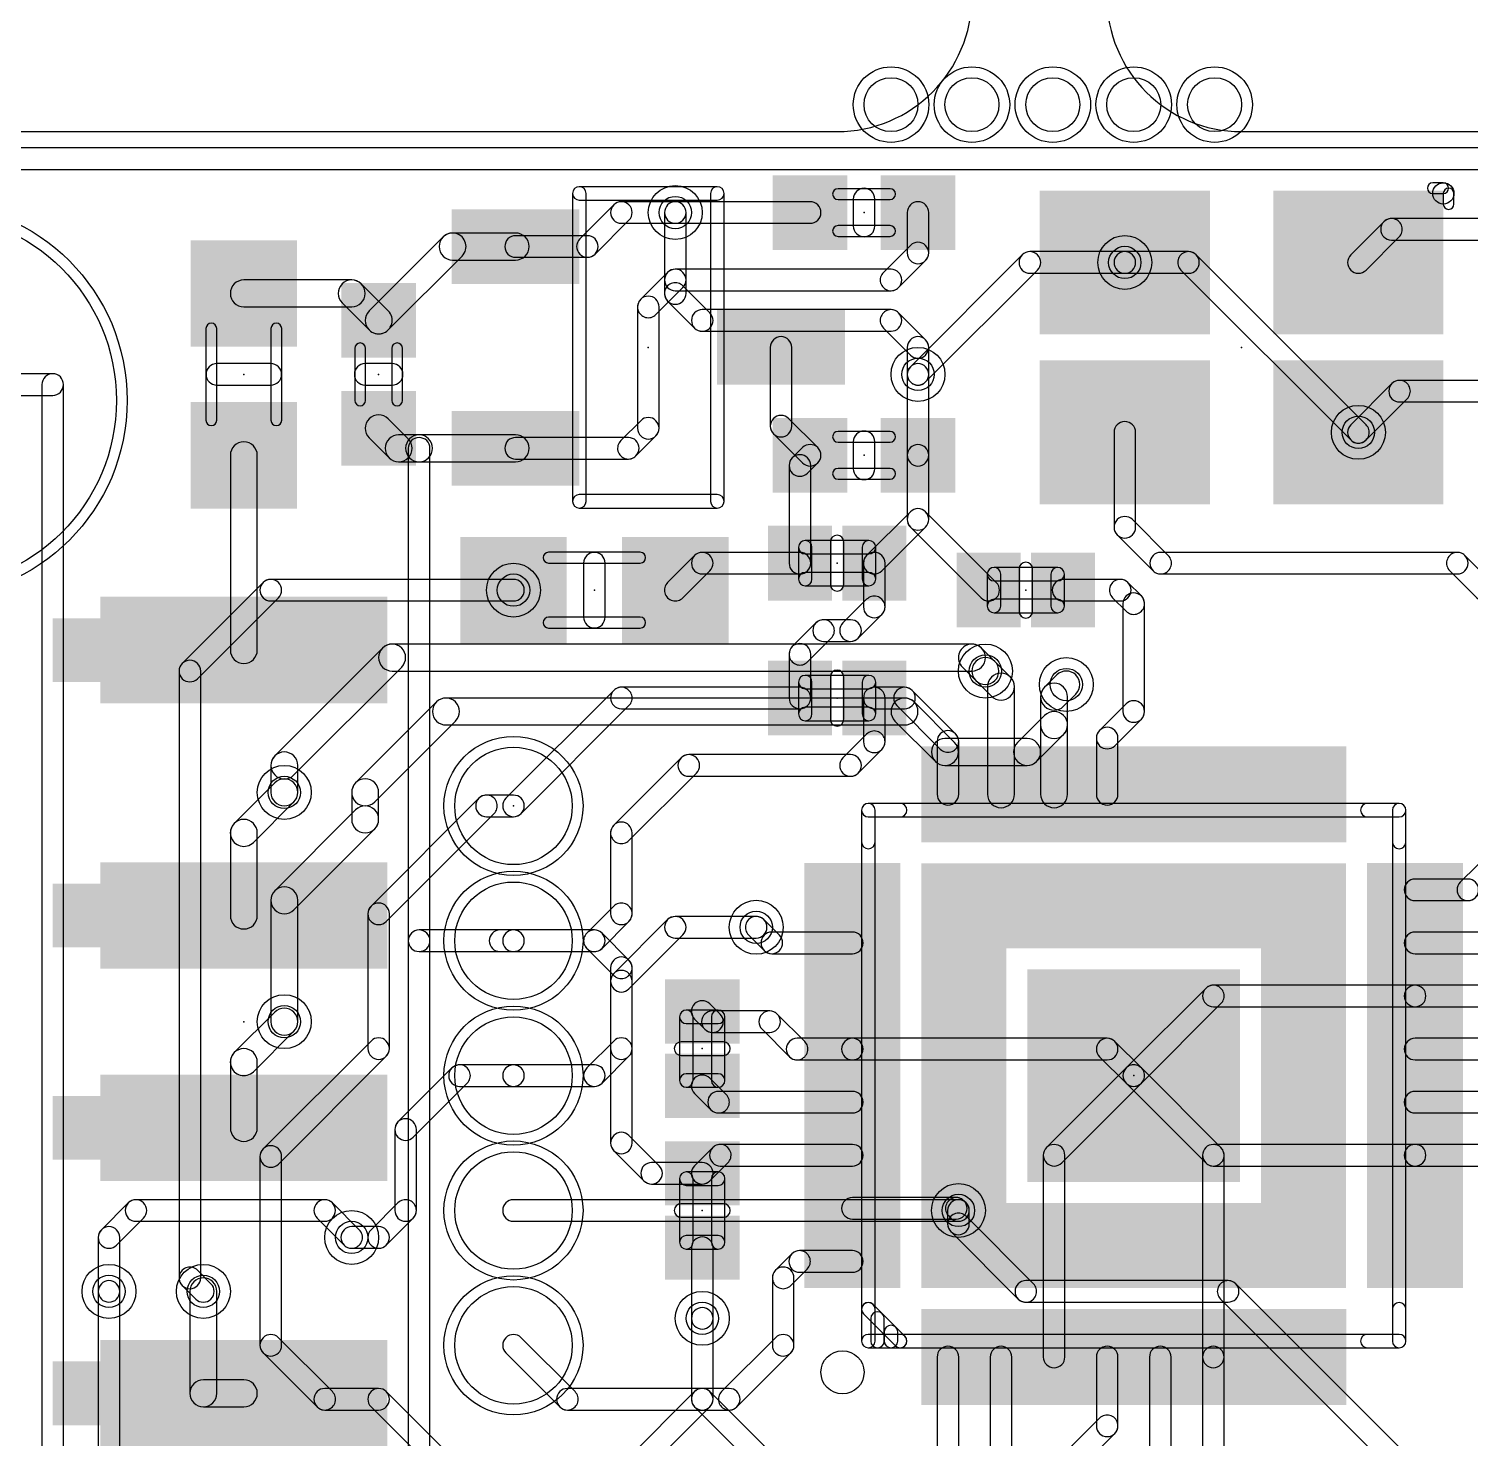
# Model space of a CAD drawing. Extents: x -0.33 to 1.78, y -0.01 to 4.1.
# Drawn here: x 0.4 to 0.935, y 3.076 to 3.598 of the extents above; entities that cross this region are included whole.
import ezdxf

# ---------------------------------------------------------------- set-up
doc = ezdxf.new("R2010")
doc.units = 0
for name, color, linetype in [('1', 22, 'CONTINUOUS'), ('16', 175, 'CONTINUOUS'), ('17', 82, 'CONTINUOUS'), ('18', 82, 'CONTINUOUS'), ('20', 7, 'CONTINUOUS'), ('21', 253, 'CONTINUOUS'), ('23', 7, 'CONTINUOUS'), ('25', 253, 'CONTINUOUS'), ('29', 253, 'CONTINUOUS'), ('30', 253, 'CONTINUOUS'), ('46', 140, 'CONTINUOUS'), ('51', 253, 'CONTINUOUS')]:
    doc.layers.add(name, color=color, linetype=linetype)

# ---------------------------------------------------------------- blocks, each defined once
blk = doc.blocks.new('RECT')
blk.add_solid([(-0.5, -0.5), (0.5, -0.5), (-0.5, 0.5), (0.5, 0.5)])
blk = doc.blocks.new('ROUNDP')
blk.add_circle((0, 0), 0.5)
blk = doc.blocks.new('ROUNDV')
blk.add_circle((0, 0), 0.5)

msp = doc.modelspace()

# ---------------------------------------------------------------- linework, layer by layer
at = {"layer": '1'}
for points in [[(0.26, 3.546), (0.96, 3.546, 1), (0.96, 3.554), (0.26, 3.554, 1)], [(0.61023, 3.514573), (0.622828, 3.527172, 1), (0.617172, 3.532828), (0.604573, 3.52023, 1)], [(0.62, 3.526), (0.64, 3.526, 1), (0.64, 3.534), (0.62, 3.534, 1)], [(0.64, 3.526), (0.69, 3.526, 1), (0.69, 3.534), (0.64, 3.534, 1)], [(0.734, 3.515), (0.734, 3.53, 1), (0.726, 3.53), (0.726, 3.515, 1)], [(0.896136, 3.508668), (0.908419, 3.520951, 1), (0.902762, 3.526608), (0.890479, 3.514324, 1)], [(0.905591, 3.51978), (0.96, 3.51978, 1), (0.96, 3.52778), (0.905591, 3.52778, 1)], [(0.553866, 3.520937), (0.526464, 3.493536, 1), (0.533536, 3.486464), (0.560937, 3.513866, 1)], [(0.580787, 3.522402), (0.557402, 3.522402, 1), (0.557402, 3.512402), (0.580787, 3.512402, 1)], [(0.580787, 3.513402), (0.607402, 3.513402, 1), (0.607402, 3.521402), (0.580787, 3.521402, 1)], [(0.722828, 3.502172), (0.732828, 3.512172, 1), (0.727172, 3.517828), (0.717172, 3.507828, 1)], [(0.768668, 3.514324), (0.727172, 3.472828, 1), (0.732828, 3.467172), (0.774324, 3.508668, 1)], [(0.806693, 3.515496), (0.771496, 3.515496, 1), (0.771496, 3.507496), (0.806693, 3.507496, 1)], [(0.632828, 3.492172), (0.642828, 3.502172, 1), (0.637172, 3.507828), (0.627172, 3.497828, 1)], [(0.64, 3.501), (0.72, 3.501, 1), (0.72, 3.509), (0.64, 3.509, 1)], [(0.48, 3.495), (0.52, 3.495, 1), (0.52, 3.505), (0.48, 3.505, 1)], [(0.516464, 3.496464), (0.526464, 3.486464, 1), (0.533536, 3.493536), (0.523536, 3.503536, 1)], [(0.634, 3.45), (0.634, 3.495, 1), (0.626, 3.495), (0.626, 3.45, 1)], [(0.683213, 3.450787), (0.683213, 3.48, 1), (0.675213, 3.48), (0.675213, 3.450787, 1)], [(0.734, 3.44), (0.734, 3.47, 1), (0.726, 3.47), (0.726, 3.44, 1)], [(0.905754, 3.466608), (0.890479, 3.451332, 1), (0.896136, 3.445676), (0.911411, 3.460951, 1)], [(0.96, 3.46778), (0.908583, 3.46778, 1), (0.908583, 3.45978), (0.96, 3.45978, 1)], [(0.540937, 3.446134), (0.533536, 3.453536, 1), (0.526464, 3.446464), (0.533866, 3.439063, 1)], [(0.625427, 3.43977), (0.632828, 3.447172, 1), (0.627172, 3.452828), (0.61977, 3.445427, 1)], [(0.692828, 3.442828), (0.682041, 3.453616, 1), (0.676384, 3.447959), (0.687172, 3.437172, 1)], [(0.545, 3.447598), (0.537402, 3.447598, 1), (0.537402, 3.437598), (0.545, 3.437598, 1)], [(0.580787, 3.447598), (0.545, 3.447598, 1), (0.545, 3.437598), (0.580787, 3.437598, 1)], [(0.802693, 3.448504), (0.802693, 3.413307, 1), (0.810693, 3.413307), (0.810693, 3.448504, 1)], [(0.485, 3.367795), (0.485, 3.44, 1), (0.475, 3.44), (0.475, 3.367795, 1)], [(0.549, 3.26), (0.549, 3.442598, 1), (0.541, 3.442598), (0.541, 3.26, 1)], [(0.580787, 3.438598), (0.622598, 3.438598, 1), (0.622598, 3.446598), (0.580787, 3.446598, 1)], [(0.687172, 3.442828), (0.683392, 3.439049, 1), (0.689049, 3.433392), (0.692828, 3.437172, 1)], [(0.726, 3.44), (0.726, 3.41622, 1), (0.734, 3.41622), (0.734, 3.44, 1)], [(0.68222, 3.43622), (0.68222, 3.4, 1), (0.69022, 3.4), (0.69022, 3.43622, 1)], [(0.727172, 3.419049), (0.710951, 3.402828, 1), (0.716608, 3.397172), (0.732828, 3.413392, 1)], [(0.759049, 3.392828), (0.732828, 3.419049, 1), (0.727172, 3.413392), (0.753392, 3.387172, 1)], [(0.803864, 3.410479), (0.817172, 3.397172, 1), (0.822828, 3.402828), (0.809521, 3.416136, 1)], [(0.642828, 3.387172), (0.652828, 3.397172, 1), (0.647172, 3.402828), (0.637172, 3.392828, 1)], [(0.65, 3.396), (0.68622, 3.396, 1), (0.68622, 3.404), (0.65, 3.404, 1)], [(0.71778, 3.38378), (0.71778, 3.4, 1), (0.70978, 3.4), (0.70978, 3.38378, 1)], [(0.82, 3.396), (0.93, 3.396, 1), (0.93, 3.404), (0.82, 3.404, 1)], [(0.927172, 3.397172), (0.937172, 3.387172, 1), (0.942828, 3.392828), (0.932828, 3.402828, 1)], [(0.805, 3.394), (0.78378, 3.394, 1), (0.78378, 3.386), (0.805, 3.386, 1)], [(0.812828, 3.387828), (0.807828, 3.392828, 1), (0.802172, 3.387172), (0.807172, 3.382172, 1)], [(0.814, 3.345), (0.814, 3.385, 1), (0.806, 3.385), (0.806, 3.345, 1)], [(0.707828, 3.372172), (0.716608, 3.380951, 1), (0.710951, 3.386608), (0.702172, 3.377828, 1)], [(0.689049, 3.363392), (0.697828, 3.372172, 1), (0.692172, 3.377828), (0.683392, 3.369049, 1)], [(0.695, 3.371), (0.705, 3.371, 1), (0.705, 3.379), (0.695, 3.379, 1)], [(0.69022, 3.35), (0.69022, 3.36622, 1), (0.68222, 3.36622), (0.68222, 3.35, 1)], [(0.764323, 3.357748), (0.758536, 3.363536, 1), (0.751464, 3.356464), (0.757252, 3.350677, 1)], [(0.765787, 3.314331), (0.765787, 3.354213, 1), (0.755787, 3.354213), (0.755787, 3.314331, 1)], [(0.784008, 3.346937), (0.788536, 3.351464, 1), (0.781464, 3.358536), (0.776937, 3.354008, 1)], [(0.617172, 3.352828), (0.577172, 3.312828, 1), (0.582828, 3.307172), (0.622828, 3.347172, 1)], [(0.68622, 3.354), (0.62, 3.354, 1), (0.62, 3.346), (0.68622, 3.346, 1)], [(0.725, 3.354), (0.71378, 3.354, 1), (0.71378, 3.346), (0.725, 3.346, 1)], [(0.70978, 3.35), (0.70978, 3.33378, 1), (0.71778, 3.33378), (0.71778, 3.35, 1)], [(0.743931, 3.336726), (0.727828, 3.352828, 1), (0.722172, 3.347172), (0.738274, 3.331069, 1)], [(0.785472, 3.314331), (0.785472, 3.350472, 1), (0.775472, 3.350472), (0.775472, 3.314331, 1)], [(0.802986, 3.332329), (0.812828, 3.342172, 1), (0.807172, 3.347828), (0.797329, 3.337986, 1)], [(0.710951, 3.336608), (0.702172, 3.327828, 1), (0.707828, 3.322172), (0.716608, 3.330951, 1)], [(0.745102, 3.314331), (0.745102, 3.333898, 1), (0.737102, 3.333898), (0.737102, 3.314331, 1)], [(0.804157, 3.314331), (0.804157, 3.335157, 1), (0.796157, 3.335157), (0.796157, 3.314331, 1)], [(0.642172, 3.327828), (0.617172, 3.302828, 1), (0.622828, 3.297172), (0.647828, 3.322172, 1)], [(0.705, 3.329), (0.645, 3.329, 1), (0.645, 3.321), (0.705, 3.321, 1)], [(0.483536, 3.296464), (0.498536, 3.311464, 1), (0.491464, 3.318536), (0.476464, 3.303536, 1)], [(0.485, 3.26937), (0.485, 3.3, 1), (0.475, 3.3), (0.475, 3.26937, 1)], [(0.616, 3.3), (0.616, 3.27, 1), (0.624, 3.27), (0.624, 3.3, 1)], [(0.936726, 3.276069), (0.942828, 3.282172, 1), (0.937172, 3.287828), (0.931069, 3.281726, 1)], [(0.914331, 3.274898), (0.933898, 3.274898, 1), (0.933898, 3.282898), (0.914331, 3.282898, 1)], [(0.617172, 3.272828), (0.607172, 3.262828, 1), (0.612828, 3.257172), (0.622828, 3.267172, 1)], [(0.678616, 3.262041), (0.672828, 3.267828, 1), (0.667172, 3.262172), (0.672959, 3.256384, 1)], [(0.549, 3.065), (0.549, 3.26, 1), (0.541, 3.26), (0.541, 3.065, 1)], [(0.58, 3.264), (0.545, 3.264, 1), (0.545, 3.256), (0.58, 3.256, 1)], [(0.575, 3.256), (0.58, 3.256, 1), (0.58, 3.264), (0.575, 3.264, 1)], [(0.61, 3.264), (0.58, 3.264, 1), (0.58, 3.256), (0.61, 3.256, 1)], [(0.622828, 3.252828), (0.612828, 3.262828, 1), (0.607172, 3.257172), (0.617172, 3.247172, 1)], [(0.705669, 3.263213), (0.675787, 3.263213, 1), (0.675787, 3.255213), (0.705669, 3.255213, 1)], [(0.914331, 3.255213), (0.944213, 3.255213, 1), (0.944213, 3.263213), (0.914331, 3.263213, 1)], [(0.624, 3.185), (0.624, 3.25, 1), (0.616, 3.25), (0.616, 3.185, 1)], [(0.836699, 3.242356), (0.807172, 3.212828, 1), (0.812828, 3.207172), (0.842356, 3.236699, 1)], [(0.914331, 3.243528), (0.839528, 3.243528, 1), (0.839528, 3.235528), (0.914331, 3.235528, 1)], [(0.914331, 3.235528), (0.959528, 3.235528, 1), (0.959528, 3.243528), (0.914331, 3.243528, 1)], [(0.483536, 3.211464), (0.498536, 3.226464, 1), (0.491464, 3.233536), (0.476464, 3.218536, 1)], [(0.656608, 3.232828), (0.652828, 3.236608, 1), (0.647172, 3.230951), (0.650951, 3.227172, 1)], [(0.675, 3.234), (0.65378, 3.234, 1), (0.65378, 3.226), (0.675, 3.226, 1)], [(0.687986, 3.222671), (0.677828, 3.232828, 1), (0.672172, 3.227172), (0.682329, 3.217014, 1)], [(0.705669, 3.223843), (0.685157, 3.223843, 1), (0.685157, 3.215843), (0.705669, 3.215843, 1)], [(0.705669, 3.215843), (0.800157, 3.215843, 1), (0.800157, 3.223843), (0.705669, 3.223843, 1)], [(0.797329, 3.217014), (0.807172, 3.207172, 1), (0.812828, 3.212828), (0.802986, 3.222671, 1)], [(0.914331, 3.215843), (0.976063, 3.215843, 1), (0.976063, 3.223843), (0.914331, 3.223843, 1)], [(0.485, 3.19063), (0.485, 3.215, 1), (0.475, 3.215), (0.475, 3.19063, 1)], [(0.783301, 3.177644), (0.812828, 3.207172, 1), (0.807172, 3.212828), (0.777644, 3.183301, 1)], [(0.842356, 3.183301), (0.812828, 3.212828, 1), (0.807172, 3.207172), (0.836699, 3.177644, 1)], [(0.658891, 3.202986), (0.652828, 3.209049, 1), (0.647172, 3.203392), (0.653235, 3.197329, 1)], [(0.705669, 3.204157), (0.656063, 3.204157, 1), (0.656063, 3.196157), (0.705669, 3.196157, 1)], [(0.914331, 3.196157), (0.956063, 3.196157, 1), (0.956063, 3.204157), (0.914331, 3.204157, 1)], [(0.634049, 3.176608), (0.622828, 3.187828, 1), (0.617172, 3.182172), (0.628392, 3.170951, 1)], [(0.653864, 3.183301), (0.647172, 3.176608, 1), (0.652828, 3.170951), (0.659521, 3.177644, 1)], [(0.705669, 3.184472), (0.656693, 3.184472, 1), (0.656693, 3.176472), (0.705669, 3.176472, 1)], [(0.784472, 3.105669), (0.784472, 3.180472, 1), (0.776472, 3.180472), (0.776472, 3.105669, 1)], [(0.843528, 3.105669), (0.843528, 3.180472, 1), (0.835528, 3.180472), (0.835528, 3.105669, 1)], [(0.914331, 3.184472), (0.839528, 3.184472, 1), (0.839528, 3.176472), (0.914331, 3.176472, 1)], [(0.939528, 3.184472), (0.914331, 3.184472, 1), (0.914331, 3.176472), (0.939528, 3.176472, 1)], [(0.65, 3.17778), (0.63122, 3.17778, 1), (0.63122, 3.16978), (0.65, 3.16978, 1)], [(0.705669, 3.156787), (0.744213, 3.156787, 1), (0.744213, 3.164787), (0.705669, 3.164787, 1)], [(0.741384, 3.157959), (0.742172, 3.157172, 1), (0.747828, 3.162828), (0.747041, 3.163616, 1)], [(0.432828, 3.147172), (0.442828, 3.157172, 1), (0.437172, 3.162828), (0.427172, 3.152828, 1)], [(0.44, 3.156), (0.51, 3.156, 1), (0.51, 3.164), (0.44, 3.164, 1)], [(0.507172, 3.157172), (0.517172, 3.147172, 1), (0.522828, 3.152828), (0.512828, 3.162828, 1)], [(0.434, 3.13), (0.434, 3.15, 1), (0.426, 3.15), (0.426, 3.13, 1)], [(0.646, 3.14622), (0.646, 3.12, 1), (0.654, 3.12), (0.654, 3.14622, 1)], [(0.683274, 3.143931), (0.677172, 3.137828, 1), (0.682828, 3.132172), (0.688931, 3.138274, 1)], [(0.705669, 3.145102), (0.686102, 3.145102, 1), (0.686102, 3.137102), (0.705669, 3.137102, 1)], [(0.676, 3.135), (0.676, 3.11, 1), (0.684, 3.11), (0.684, 3.135, 1)], [(0.47, 3.092205), (0.47, 3.13, 1), (0.46, 3.13), (0.46, 3.092205, 1)], [(0.602828, 3.092828), (0.582828, 3.112828, 1), (0.577172, 3.107172), (0.597172, 3.087172, 1)], [(0.677172, 3.112828), (0.657172, 3.092828, 1), (0.662828, 3.087172), (0.682828, 3.107172, 1)], [(0.737102, 3.105669), (0.737102, 3.044882, 1), (0.745102, 3.044882), (0.745102, 3.105669, 1)], [(0.756787, 3.105669), (0.756787, 2.945787, 1), (0.764787, 2.945787), (0.764787, 3.105669, 1)], [(0.796157, 3.105669), (0.796157, 3.080157, 1), (0.804157, 3.080157), (0.804157, 3.105669, 1)], [(0.815843, 3.105669), (0.815843, 3.053622, 1), (0.823843, 3.053622), (0.823843, 3.105669, 1)], [(0.835528, 3.105669), (0.835528, 3.054252, 1), (0.843528, 3.054252), (0.843528, 3.105669, 1)], [(0.48, 3.097205), (0.465, 3.097205, 1), (0.465, 3.087205), (0.48, 3.087205, 1)], [(0.66, 3.094), (0.6, 3.094, 1), (0.6, 3.086), (0.66, 3.086, 1)], [(0.797329, 3.082986), (0.787172, 3.072828, 1), (0.792828, 3.067172), (0.802986, 3.077329, 1)]]:
    msp.add_lwpolyline(points, format="xyb", close=True, dxfattribs=at)
at = {"layer": '16'}
for points in [[(0.26, 3.546), (0.96, 3.546, 1), (0.96, 3.554), (0.26, 3.554, 1)], [(0.644, 3.5), (0.644, 3.53, 1), (0.636, 3.53), (0.636, 3.5, 1)], [(0.806693, 3.507496), (0.830315, 3.507496, 1), (0.830315, 3.515496), (0.806693, 3.515496, 1)], [(0.827487, 3.508668), (0.890479, 3.445676, 1), (0.896136, 3.451332), (0.833143, 3.514324, 1)], [(0.652828, 3.492828), (0.642828, 3.502828, 1), (0.637172, 3.497172), (0.647172, 3.487172, 1)], [(0.72, 3.494), (0.65, 3.494, 1), (0.65, 3.486), (0.72, 3.486, 1)], [(0.732828, 3.482828), (0.722828, 3.492828, 1), (0.717172, 3.487172), (0.727172, 3.477172, 1)], [(0.734, 3.47), (0.734, 3.48, 1), (0.726, 3.48), (0.726, 3.47, 1)], [(0.487172, 3.392828), (0.457172, 3.362828, 1), (0.462828, 3.357172), (0.492828, 3.387172, 1)], [(0.58, 3.394), (0.49, 3.394, 1), (0.49, 3.386), (0.58, 3.386, 1)], [(0.498536, 3.321464), (0.538536, 3.361464, 1), (0.531464, 3.368536), (0.491464, 3.328536, 1)], [(0.535, 3.36), (0.75, 3.36, 1), (0.75, 3.37), (0.535, 3.37, 1)], [(0.746464, 3.361464), (0.751464, 3.356464, 1), (0.758536, 3.363536), (0.753536, 3.368536, 1)], [(0.456, 3.36), (0.456, 3.135, 1), (0.464, 3.135), (0.464, 3.36, 1)], [(0.784008, 3.346937), (0.788536, 3.351464, 1), (0.781464, 3.358536), (0.776937, 3.354008, 1)], [(0.785472, 3.34), (0.785472, 3.350472, 1), (0.775472, 3.350472), (0.775472, 3.34, 1)], [(0.528536, 3.311464), (0.558536, 3.341464, 1), (0.551464, 3.348536), (0.521464, 3.318536, 1)], [(0.555, 3.34), (0.725, 3.34, 1), (0.725, 3.35), (0.555, 3.35, 1)], [(0.721464, 3.341464), (0.736464, 3.326464, 1), (0.743536, 3.333536), (0.728536, 3.348536, 1)], [(0.774008, 3.326464), (0.784008, 3.336464, 1), (0.776937, 3.343536), (0.766937, 3.333536, 1)], [(0.5, 3.315), (0.5, 3.325, 1), (0.49, 3.325), (0.49, 3.315, 1)], [(0.74, 3.325), (0.770472, 3.325, 1), (0.770472, 3.335), (0.74, 3.335, 1)], [(0.53, 3.305), (0.53, 3.315, 1), (0.52, 3.315), (0.52, 3.305, 1)], [(0.567172, 3.312828), (0.527172, 3.272828, 1), (0.532828, 3.267172), (0.572828, 3.307172, 1)], [(0.58, 3.314), (0.57, 3.314, 1), (0.57, 3.306), (0.58, 3.306, 1)], [(0.498536, 3.271464), (0.528536, 3.301464, 1), (0.521464, 3.308536), (0.491464, 3.278536, 1)], [(0.5, 3.23), (0.5, 3.275, 1), (0.49, 3.275), (0.49, 3.23, 1)], [(0.526, 3.27), (0.526, 3.22, 1), (0.534, 3.22), (0.534, 3.27, 1)], [(0.637172, 3.267828), (0.617172, 3.247828, 1), (0.622828, 3.242172), (0.642828, 3.262172, 1)], [(0.67, 3.269), (0.64, 3.269, 1), (0.64, 3.261), (0.67, 3.261, 1)], [(0.616, 3.245), (0.616, 3.22, 1), (0.624, 3.22), (0.624, 3.245, 1)], [(0.527172, 3.222828), (0.487172, 3.182828, 1), (0.492828, 3.177172), (0.532828, 3.217172, 1)], [(0.617172, 3.222828), (0.607172, 3.212828, 1), (0.612828, 3.207172), (0.622828, 3.217172, 1)], [(0.557172, 3.212828), (0.537172, 3.192828, 1), (0.542828, 3.187172), (0.562828, 3.207172, 1)], [(0.58, 3.214), (0.56, 3.214, 1), (0.56, 3.206), (0.58, 3.206, 1)], [(0.61, 3.214), (0.58, 3.214, 1), (0.58, 3.206), (0.61, 3.206, 1)], [(0.544, 3.16), (0.544, 3.19, 1), (0.536, 3.19), (0.536, 3.16, 1)], [(0.486, 3.18), (0.486, 3.11, 1), (0.494, 3.11), (0.494, 3.18, 1)], [(0.532828, 3.147172), (0.542828, 3.157172, 1), (0.537172, 3.162828), (0.527172, 3.152828, 1)], [(0.745, 3.164), (0.58, 3.164, 1), (0.58, 3.156), (0.745, 3.156, 1)], [(0.749, 3.155), (0.749, 3.16, 1), (0.741, 3.16), (0.741, 3.155, 1)], [(0.772828, 3.132828), (0.747828, 3.157828, 1), (0.742172, 3.152172), (0.767172, 3.127172, 1)], [(0.52, 3.146), (0.53, 3.146, 1), (0.53, 3.154), (0.52, 3.154, 1)], [(0.457172, 3.132172), (0.462172, 3.127172, 1), (0.467828, 3.132828), (0.462828, 3.137828, 1)], [(0.434, 3.065), (0.434, 3.13, 1), (0.426, 3.13), (0.426, 3.065, 1)], [(0.845, 3.134), (0.77, 3.134, 1), (0.77, 3.126), (0.845, 3.126, 1)], [(0.937828, 3.042828), (0.847828, 3.132828, 1), (0.842172, 3.127172), (0.932172, 3.037172, 1)], [(0.654, 3.09), (0.654, 3.12, 1), (0.646, 3.12), (0.646, 3.09, 1)], [(0.487172, 3.107172), (0.507172, 3.087172, 1), (0.512828, 3.092828), (0.492828, 3.112828, 1)], [(0.51, 3.086), (0.53, 3.086, 1), (0.53, 3.094), (0.51, 3.094, 1)], [(0.527172, 3.087172), (0.552172, 3.062172, 1), (0.557828, 3.067828), (0.532828, 3.092828, 1)], [(0.647172, 3.092828), (0.622172, 3.067828, 1), (0.627828, 3.062172), (0.652828, 3.087172, 1)], [(0.672828, 3.072828), (0.652828, 3.092828, 1), (0.647172, 3.087172), (0.667172, 3.067172, 1)]]:
    msp.add_lwpolyline(points, format="xyb", close=True, dxfattribs=at)
at = {"layer": '20'}
for centre in [(0.72, 3.57), (0.75, 3.57), (0.78, 3.57), (0.81, 3.57), (0.84, 3.57)]:
    msp.add_circle(centre, 0.01, dxfattribs=at)
at = {"layer": '21'}
for points in [[(0.601909, 3.537087), (0.601909, 3.422913, 1), (0.606909, 3.422913), (0.606909, 3.537087, 1)], [(0.604409, 3.534587), (0.655591, 3.534587, 1), (0.655591, 3.539587), (0.604409, 3.539587, 1)], [(0.653091, 3.537087), (0.653091, 3.422913, 1), (0.658091, 3.422913), (0.658091, 3.537087, 1)], [(0.714, 3.525), (0.714, 3.535, 1), (0.706, 3.535), (0.706, 3.525, 1)], [(0.924803, 3.541024), (0.920866, 3.541024, 1), (0.920866, 3.537087), (0.924803, 3.537087, 1)], [(0.924803, 3.537087), (0.924803, 3.53315, 1), (0.92874, 3.53315), (0.92874, 3.537087, 1)], [(0.47, 3.466), (0.49, 3.466, 1), (0.49, 3.474), (0.47, 3.474, 1)], [(0.535, 3.474), (0.525, 3.474, 1), (0.525, 3.466), (0.535, 3.466, 1)], [(0.706, 3.445), (0.706, 3.435, 1), (0.714, 3.435), (0.714, 3.445, 1)], [(0.604409, 3.420413), (0.655591, 3.420413, 1), (0.655591, 3.425413), (0.604409, 3.425413, 1)], [(0.6975, 3.407874), (0.6975, 3.392126, 1), (0.7025, 3.392126), (0.7025, 3.407874, 1)], [(0.606, 3.4), (0.606, 3.38, 1), (0.614, 3.38), (0.614, 3.4, 1)], [(0.7725, 3.382126), (0.7725, 3.397874, 1), (0.7675, 3.397874), (0.7675, 3.382126, 1)], [(0.7025, 3.342126), (0.7025, 3.357874, 1), (0.6975, 3.357874), (0.6975, 3.342126, 1)], [(0.711575, 3.305925), (0.723386, 3.305925, 1), (0.723386, 3.310925), (0.711575, 3.310925, 1)], [(0.709075, 3.308425), (0.709075, 3.296614, 1), (0.714075, 3.296614), (0.714075, 3.308425, 1)], [(0.908425, 3.310925), (0.896614, 3.310925, 1), (0.896614, 3.305925), (0.908425, 3.305925, 1)], [(0.905925, 3.308425), (0.905925, 3.296614, 1), (0.910925, 3.296614), (0.910925, 3.308425, 1)], [(0.642126, 3.2175), (0.657874, 3.2175, 1), (0.657874, 3.2225), (0.642126, 3.2225, 1)], [(0.657874, 3.1625), (0.642126, 3.1625, 1), (0.642126, 3.1575), (0.657874, 3.1575, 1)], [(0.725154, 3.113343), (0.713343, 3.125154, 1), (0.709807, 3.121618), (0.721618, 3.109807, 1)], [(0.709075, 3.123386), (0.709075, 3.111575, 1), (0.714075, 3.111575), (0.714075, 3.123386, 1)], [(0.7175, 3.111575), (0.7175, 3.119961, 1), (0.7125, 3.119961), (0.7125, 3.111575, 1)], [(0.910925, 3.111575), (0.910925, 3.123386, 1), (0.905925, 3.123386), (0.905925, 3.111575, 1)], [(0.7225, 3.111575), (0.7225, 3.114961, 1), (0.7175, 3.114961), (0.7175, 3.111575, 1)], [(0.711575, 3.109075), (0.723386, 3.109075, 1), (0.723386, 3.114075), (0.711575, 3.114075, 1)], [(0.908425, 3.114075), (0.896614, 3.114075, 1), (0.896614, 3.109075), (0.908425, 3.109075, 1)]]:
    msp.add_lwpolyline(points, format="xyb", close=True, dxfattribs=at)
msp.add_circle((0.924803, 3.537087), 0.003937, dxfattribs=at)
at = {"layer": '23'}
for points in [[(0.688189, 3.403406), (0.711811, 3.403406, 1), (0.711811, 3.408406), (0.688189, 3.408406, 1)], [(0.690689, 3.394094), (0.690689, 3.405906, 1), (0.685689, 3.405906), (0.685689, 3.394094, 1)], [(0.709311, 3.405906), (0.709311, 3.394094, 1), (0.714311, 3.394094), (0.714311, 3.405906, 1)], [(0.711811, 3.396594), (0.688189, 3.396594, 1), (0.688189, 3.391594), (0.711811, 3.391594, 1)], [(0.760689, 3.384094), (0.760689, 3.395906, 1), (0.755689, 3.395906), (0.755689, 3.384094, 1)], [(0.758189, 3.393406), (0.781811, 3.393406, 1), (0.781811, 3.398406), (0.758189, 3.398406, 1)], [(0.779311, 3.395906), (0.779311, 3.384094, 1), (0.784311, 3.384094), (0.784311, 3.395906, 1)], [(0.781811, 3.386594), (0.758189, 3.386594, 1), (0.758189, 3.381594), (0.781811, 3.381594, 1)], [(0.690689, 3.344094), (0.690689, 3.355906, 1), (0.685689, 3.355906), (0.685689, 3.344094, 1)], [(0.688189, 3.353406), (0.711811, 3.353406, 1), (0.711811, 3.358406), (0.688189, 3.358406, 1)], [(0.709311, 3.355906), (0.709311, 3.344094, 1), (0.714311, 3.344094), (0.714311, 3.355906, 1)], [(0.711811, 3.346594), (0.688189, 3.346594, 1), (0.688189, 3.341594), (0.711811, 3.341594, 1)], [(0.714075, 3.111575), (0.714075, 3.308425, 1), (0.709075, 3.308425), (0.709075, 3.111575, 1)], [(0.711575, 3.305925), (0.908425, 3.305925, 1), (0.908425, 3.310925), (0.711575, 3.310925, 1)], [(0.905925, 3.308425), (0.905925, 3.111575, 1), (0.910925, 3.111575), (0.910925, 3.308425, 1)], [(0.646594, 3.208189), (0.646594, 3.231811, 1), (0.641594, 3.231811), (0.641594, 3.208189, 1)], [(0.644094, 3.229311), (0.655906, 3.229311, 1), (0.655906, 3.234311), (0.644094, 3.234311, 1)], [(0.653406, 3.231811), (0.653406, 3.208189, 1), (0.658406, 3.208189), (0.658406, 3.231811, 1)], [(0.655906, 3.210689), (0.644094, 3.210689, 1), (0.644094, 3.205689), (0.655906, 3.205689, 1)], [(0.646594, 3.148189), (0.646594, 3.171811, 1), (0.641594, 3.171811), (0.641594, 3.148189, 1)], [(0.644094, 3.169311), (0.655906, 3.169311, 1), (0.655906, 3.174311), (0.644094, 3.174311, 1)], [(0.653406, 3.171811), (0.653406, 3.148189, 1), (0.658406, 3.148189), (0.658406, 3.171811, 1)], [(0.655906, 3.150689), (0.644094, 3.150689, 1), (0.644094, 3.145689), (0.655906, 3.145689, 1)], [(0.908425, 3.114075), (0.711575, 3.114075, 1), (0.711575, 3.109075), (0.908425, 3.109075, 1)]]:
    msp.add_lwpolyline(points, format="xyb", close=True, dxfattribs=at)
for p in [(0.71, 3.53), (0.63, 3.48), (0.85, 3.48), (0.48, 3.47), (0.53, 3.47), (0.71, 3.44), (0.7, 3.4), (0.61, 3.39), (0.77, 3.39), (0.7, 3.35), (0.58, 3.31), (0.48, 3.23), (0.65, 3.22), (0.81, 3.21), (0.65, 3.16)]:
    msp.add_point(p, dxfattribs=at)
at = {"layer": '25'}
msp.add_circle((0.702, 3.1), 0.008, dxfattribs=at)
at = {"layer": '29'}
for centre in [(0.72, 3.57), (0.75, 3.57), (0.78, 3.57), (0.81, 3.57), (0.84, 3.57)]:
    msp.add_circle(centre, 0.014, dxfattribs=at)
at = {"layer": '30'}
for centre in [(0.72, 3.57), (0.75, 3.57), (0.78, 3.57), (0.81, 3.57), (0.84, 3.57)]:
    msp.add_circle(centre, 0.014, dxfattribs=at)
at = {"layer": '46'}
for points in [[(0.2, 3.56), (0.7, 3.56, 1), (0.7, 3.66), (0.2, 3.66, 1)], [(1.28, 3.66), (0.85, 3.66, 1), (0.85, 3.56), (1.28, 3.56, 1)]]:
    msp.add_lwpolyline(points, format="xyb", close=True, dxfattribs=at)
at = {"layer": '51'}
for points in [[(0.700354, 3.53485), (0.719646, 3.53485, 1), (0.719646, 3.53885), (0.700354, 3.53885, 1)], [(0.719646, 3.52515), (0.700354, 3.52515, 1), (0.700354, 3.52115), (0.719646, 3.52115, 1)], [(0.465953, 3.487008), (0.465953, 3.452992, 1), (0.469953, 3.452992), (0.469953, 3.487008, 1)], [(0.494047, 3.452992), (0.494047, 3.487008, 1), (0.490047, 3.487008), (0.490047, 3.452992, 1)], [(0.52515, 3.460354), (0.52515, 3.479646, 1), (0.52115, 3.479646), (0.52115, 3.460354, 1)], [(0.53485, 3.479646), (0.53485, 3.460354, 1), (0.53885, 3.460354), (0.53885, 3.479646, 1)], [(-0.327087, 3.46222), (0.409134, 3.46222, 1), (0.409134, 3.47022), (-0.327087, 3.47022, 1)], [(0.413134, 2.99378), (0.413134, 3.46622, 1), (0.405134, 3.46622), (0.405134, 2.99378, 1)], [(0.700354, 3.44485), (0.719646, 3.44485, 1), (0.719646, 3.44885), (0.700354, 3.44885, 1)], [(0.719646, 3.43515), (0.700354, 3.43515, 1), (0.700354, 3.43115), (0.719646, 3.43115, 1)], [(0.627008, 3.404047), (0.592992, 3.404047, 1), (0.592992, 3.400047), (0.627008, 3.400047, 1)], [(0.592992, 3.375953), (0.627008, 3.375953, 1), (0.627008, 3.379953), (0.592992, 3.379953, 1)]]:
    msp.add_lwpolyline(points, format="xyb", close=True, dxfattribs=at)

# ---------------------------------------------------------------- block references
at = {"layer": '1'}
for p, xscale, yscale, rotation in [((0.69, 3.53), 0.019685, 0.019685, 180), ((0.73, 3.53), 0.019685, 0.019685, 180), ((0.806693, 3.511496), 0.055118, 0.045276, 180), ((0.893307, 3.511496), 0.055118, 0.045276, 180), ((0.48, 3.5), 0.031496, 0.031496, 90), ((0.53, 3.49), 0.019685, 0.019685, 270), ((0.806693, 3.448504), 0.055118, 0.045276, 180), ((0.893307, 3.448504), 0.055118, 0.045276, 180), ((0.53, 3.45), 0.019685, 0.019685, 270), ((0.48, 3.44), 0.031496, 0.031496, 90), ((0.75622, 3.39), 0.015748, 0.019685, 180), ((0.78378, 3.39), 0.015748, 0.019685, 180), ((0.48, 3.367795), 0.031496, 0.098425, 90), ((0.68622, 3.35), 0.015748, 0.019685, 180), ((0.71378, 3.35), 0.015748, 0.019685, 180), ((0.48, 3.26937), 0.031496, 0.098425, 90), ((0.705669, 3.278898), 0.011811, 0.027559, 90), ((0.914331, 3.278898), 0.011811, 0.027559, 270), ((0.705669, 3.259213), 0.011811, 0.027559, 90), ((0.914331, 3.259213), 0.011811, 0.027559, 270), ((0.705669, 3.239528), 0.011811, 0.027559, 90), ((0.81, 3.21), 0.070866, 0.070866, 90), ((0.914331, 3.239528), 0.011811, 0.027559, 270), ((0.65, 3.23378), 0.015748, 0.019685, 90), ((0.705669, 3.219843), 0.011811, 0.027559, 90), ((0.914331, 3.219843), 0.011811, 0.027559, 270), ((0.65, 3.20622), 0.015748, 0.019685, 90), ((0.48, 3.19063), 0.031496, 0.098425, 90), ((0.705669, 3.200157), 0.011811, 0.027559, 90), ((0.914331, 3.200157), 0.011811, 0.027559, 270), ((0.705669, 3.180472), 0.011811, 0.027559, 90), ((0.914331, 3.180472), 0.011811, 0.027559, 270), ((0.65, 3.17378), 0.015748, 0.019685, 270), ((0.705669, 3.160787), 0.011811, 0.027559, 90), ((0.914331, 3.160787), 0.011811, 0.027559, 270), ((0.65, 3.14622), 0.015748, 0.019685, 270), ((0.705669, 3.141102), 0.011811, 0.027559, 90), ((0.914331, 3.141102), 0.011811, 0.027559, 270), ((0.741102, 3.105669), 0.011811, 0.027559, 180), ((0.760787, 3.105669), 0.011811, 0.027559, 180), ((0.780472, 3.105669), 0.011811, 0.027559, 180), ((0.800157, 3.105669), 0.011811, 0.027559, 180), ((0.819843, 3.105669), 0.011811, 0.027559, 180), ((0.839528, 3.105669), 0.011811, 0.027559, 180), ((0.859213, 3.105669), 0.011811, 0.027559, 180), ((0.878898, 3.105669), 0.011811, 0.027559, 180), ((0.48, 3.092205), 0.031496, 0.098425, 90)]:
    msp.add_blockref('RECT', p, dxfattribs=dict(at, xscale=xscale, yscale=yscale, rotation=rotation))
for p, xscale, yscale in [((0.580787, 3.517402), 0.03937, 0.019685), ((0.679213, 3.48), 0.03937, 0.019685), ((0.580787, 3.442598), 0.03937, 0.019685), ((0.69, 3.44), 0.019685, 0.019685), ((0.73, 3.44), 0.019685, 0.019685), ((0.58, 3.39), 0.031496, 0.031496), ((0.64, 3.39), 0.031496, 0.031496), ((0.68622, 3.4), 0.015748, 0.019685), ((0.71378, 3.4), 0.015748, 0.019685), ((0.741102, 3.314331), 0.011811, 0.027559), ((0.760787, 3.314331), 0.011811, 0.027559), ((0.780472, 3.314331), 0.011811, 0.027559), ((0.800157, 3.314331), 0.011811, 0.027559), ((0.819843, 3.314331), 0.011811, 0.027559), ((0.839528, 3.314331), 0.011811, 0.027559), ((0.859213, 3.314331), 0.011811, 0.027559), ((0.878898, 3.314331), 0.011811, 0.027559)]:
    msp.add_blockref('RECT', p, dxfattribs=dict(at, xscale=xscale, yscale=yscale))
at = {"layer": '17', "xscale": 0.138425, "yscale": 0.138425, "rotation": 90}
msp.add_blockref('ROUNDP', (0.363543, 3.460315), dxfattribs=at)
msp.add_blockref('ROUNDP', (0.363543, 3.460315), dxfattribs=at)
msp.add_blockref('ROUNDP', (0.363543, 3.460315), dxfattribs=at)
msp.add_blockref('ROUNDP', (0.363543, 3.460315), dxfattribs=at)
at = {"layer": '17', "xscale": 0.043559, "yscale": 0.043559}
for p in [(0.58, 3.31), (0.58, 3.31), (0.58, 3.31), (0.58, 3.31), (0.58, 3.26), (0.58, 3.26), (0.58, 3.26), (0.58, 3.26), (0.58, 3.21), (0.58, 3.21), (0.58, 3.21), (0.58, 3.21), (0.58, 3.16), (0.58, 3.16), (0.58, 3.16), (0.58, 3.16), (0.58, 3.11), (0.58, 3.11), (0.58, 3.11), (0.58, 3.11)]:
    msp.add_blockref('ROUNDP', p, dxfattribs=at)
at = {"layer": '18'}
for p, xscale, yscale in [((0.64, 3.53), 0.02, 0.02), ((0.64, 3.53), 0.02, 0.02), ((0.64, 3.53), 0.012, 0.012), ((0.64, 3.53), 0.012, 0.012), ((0.806693, 3.511496), 0.02, 0.02), ((0.806693, 3.511496), 0.02, 0.02), ((0.806693, 3.511496), 0.012, 0.012), ((0.806693, 3.511496), 0.012, 0.012), ((0.73, 3.47), 0.02, 0.02), ((0.73, 3.47), 0.02, 0.02), ((0.73, 3.47), 0.012, 0.012), ((0.73, 3.47), 0.012, 0.012), ((0.893307, 3.448504), 0.02, 0.02), ((0.893307, 3.448504), 0.02, 0.02), ((0.893307, 3.448504), 0.012, 0.012), ((0.893307, 3.448504), 0.012, 0.012), ((0.58, 3.39), 0.02, 0.02), ((0.58, 3.39), 0.02, 0.02), ((0.58, 3.39), 0.012, 0.012), ((0.58, 3.39), 0.012, 0.012), ((0.755, 3.36), 0.02, 0.02), ((0.755, 3.36), 0.02, 0.02), ((0.755, 3.36), 0.012, 0.012), ((0.755, 3.36), 0.012, 0.012), ((0.785, 3.355), 0.02, 0.02), ((0.785, 3.355), 0.02, 0.02), ((0.785, 3.355), 0.012, 0.012), ((0.785, 3.355), 0.012, 0.012), ((0.495, 3.315), 0.02, 0.02), ((0.495, 3.315), 0.02, 0.02), ((0.495, 3.315), 0.012, 0.012), ((0.495, 3.315), 0.012, 0.012), ((0.67, 3.265), 0.02, 0.02), ((0.67, 3.265), 0.02, 0.02), ((0.67, 3.265), 0.012, 0.012), ((0.67, 3.265), 0.012, 0.012), ((0.495, 3.23), 0.02, 0.02), ((0.495, 3.23), 0.02, 0.02), ((0.495, 3.23), 0.012, 0.012), ((0.495, 3.23), 0.012, 0.012), ((0.745, 3.16), 0.02, 0.02), ((0.745, 3.16), 0.02, 0.02), ((0.745, 3.16), 0.012, 0.012), ((0.745, 3.16), 0.012, 0.012), ((0.52, 3.15), 0.02, 0.02), ((0.52, 3.15), 0.02, 0.02), ((0.52, 3.15), 0.012, 0.012), ((0.52, 3.15), 0.012, 0.012), ((0.43, 3.13), 0.02, 0.02), ((0.43, 3.13), 0.02, 0.02), ((0.465, 3.13), 0.02, 0.02), ((0.465, 3.13), 0.02, 0.02), ((0.43, 3.13), 0.012, 0.012), ((0.43, 3.13), 0.012, 0.012), ((0.465, 3.13), 0.012, 0.012), ((0.465, 3.13), 0.012, 0.012), ((0.65, 3.12), 0.02, 0.02), ((0.65, 3.12), 0.02, 0.02), ((0.65, 3.12), 0.012, 0.012), ((0.65, 3.12), 0.012, 0.012)]:
    msp.add_blockref('ROUNDV', p, dxfattribs=dict(at, xscale=xscale, yscale=yscale))
at = {"layer": '25', "rotation": 90}
for p, xscale, yscale in [((0.747008, 3.21), 0.15748, 0.031496), ((0.81, 3.272992), 0.031496, 0.15748), ((0.872992, 3.21), 0.15748, 0.031496), ((0.81, 3.147008), 0.031496, 0.15748)]:
    msp.add_blockref('RECT', p, dxfattribs=dict(at, xscale=xscale, yscale=yscale))
at = {"layer": '29'}
for name, p, xscale, yscale, rotation in [('RECT', (0.69, 3.53), 0.027685, 0.027685, 180), ('RECT', (0.73, 3.53), 0.027685, 0.027685, 180), ('ROUNDP', (0.363543, 3.460315), 0.146425, 0.146425, 90), ('RECT', (0.806693, 3.511496), 0.063118, 0.053276, 180), ('RECT', (0.893307, 3.511496), 0.063118, 0.053276, 180), ('RECT', (0.48, 3.5), 0.039496, 0.039496, 90), ('RECT', (0.53, 3.49), 0.027685, 0.027685, 270), ('RECT', (0.806693, 3.448504), 0.063118, 0.053276, 180), ('RECT', (0.893307, 3.448504), 0.063118, 0.053276, 180), ('RECT', (0.53, 3.45), 0.027685, 0.027685, 270), ('RECT', (0.48, 3.44), 0.039496, 0.039496, 90), ('RECT', (0.75622, 3.39), 0.023748, 0.027685, 180), ('RECT', (0.78378, 3.39), 0.023748, 0.027685, 180), ('RECT', (0.48, 3.367795), 0.039496, 0.106425, 90), ('RECT', (0.68622, 3.35), 0.023748, 0.027685, 180), ('RECT', (0.71378, 3.35), 0.023748, 0.027685, 180), ('RECT', (0.48, 3.26937), 0.039496, 0.106425, 90), ('RECT', (0.705669, 3.278898), 0.019811, 0.035559, 90), ('RECT', (0.914331, 3.278898), 0.019811, 0.035559, 270), ('RECT', (0.705669, 3.259213), 0.019811, 0.035559, 90), ('RECT', (0.914331, 3.259213), 0.019811, 0.035559, 270), ('RECT', (0.65, 3.23378), 0.023748, 0.027685, 90), ('RECT', (0.705669, 3.239528), 0.019811, 0.035559, 90), ('RECT', (0.81, 3.21), 0.078866, 0.078866, 90), ('RECT', (0.914331, 3.239528), 0.019811, 0.035559, 270), ('RECT', (0.705669, 3.219843), 0.019811, 0.035559, 90), ('RECT', (0.914331, 3.219843), 0.019811, 0.035559, 270), ('RECT', (0.65, 3.20622), 0.023748, 0.027685, 90), ('RECT', (0.48, 3.19063), 0.039496, 0.106425, 90), ('RECT', (0.705669, 3.200157), 0.019811, 0.035559, 90), ('RECT', (0.914331, 3.200157), 0.019811, 0.035559, 270), ('RECT', (0.65, 3.17378), 0.023748, 0.027685, 270), ('RECT', (0.705669, 3.180472), 0.019811, 0.035559, 90), ('RECT', (0.914331, 3.180472), 0.019811, 0.035559, 270), ('RECT', (0.705669, 3.160787), 0.019811, 0.035559, 90), ('RECT', (0.914331, 3.160787), 0.019811, 0.035559, 270), ('RECT', (0.65, 3.14622), 0.023748, 0.027685, 270), ('RECT', (0.705669, 3.141102), 0.019811, 0.035559, 90), ('RECT', (0.914331, 3.141102), 0.019811, 0.035559, 270), ('RECT', (0.741102, 3.105669), 0.019811, 0.035559, 180), ('RECT', (0.760787, 3.105669), 0.019811, 0.035559, 180), ('RECT', (0.780472, 3.105669), 0.019811, 0.035559, 180), ('RECT', (0.800157, 3.105669), 0.019811, 0.035559, 180), ('RECT', (0.819843, 3.105669), 0.019811, 0.035559, 180), ('RECT', (0.839528, 3.105669), 0.019811, 0.035559, 180), ('RECT', (0.859213, 3.105669), 0.019811, 0.035559, 180), ('RECT', (0.878898, 3.105669), 0.019811, 0.035559, 180), ('RECT', (0.48, 3.092205), 0.039496, 0.106425, 90)]:
    msp.add_blockref(name, p, dxfattribs=dict(at, xscale=xscale, yscale=yscale, rotation=rotation))
for name, p, xscale, yscale in [('RECT', (0.580787, 3.517402), 0.04737, 0.027685), ('RECT', (0.679213, 3.48), 0.04737, 0.027685), ('RECT', (0.580787, 3.442598), 0.04737, 0.027685), ('RECT', (0.69, 3.44), 0.027685, 0.027685), ('RECT', (0.73, 3.44), 0.027685, 0.027685), ('RECT', (0.68622, 3.4), 0.023748, 0.027685), ('RECT', (0.71378, 3.4), 0.023748, 0.027685), ('RECT', (0.58, 3.39), 0.039496, 0.039496), ('RECT', (0.64, 3.39), 0.039496, 0.039496), ('ROUNDP', (0.58, 3.31), 0.051559, 0.051559), ('RECT', (0.741102, 3.314331), 0.019811, 0.035559), ('RECT', (0.760787, 3.314331), 0.019811, 0.035559), ('RECT', (0.780472, 3.314331), 0.019811, 0.035559), ('RECT', (0.800157, 3.314331), 0.019811, 0.035559), ('RECT', (0.819843, 3.314331), 0.019811, 0.035559), ('RECT', (0.839528, 3.314331), 0.019811, 0.035559), ('RECT', (0.859213, 3.314331), 0.019811, 0.035559), ('RECT', (0.878898, 3.314331), 0.019811, 0.035559), ('ROUNDP', (0.58, 3.26), 0.051559, 0.051559), ('ROUNDP', (0.58, 3.21), 0.051559, 0.051559), ('ROUNDP', (0.58, 3.16), 0.051559, 0.051559), ('ROUNDP', (0.58, 3.11), 0.051559, 0.051559)]:
    msp.add_blockref(name, p, dxfattribs=dict(at, xscale=xscale, yscale=yscale))
at = {"layer": '30', "xscale": 0.146425, "yscale": 0.146425, "rotation": 90}
msp.add_blockref('ROUNDP', (0.363543, 3.460315), dxfattribs=at)
at = {"layer": '30', "xscale": 0.051559, "yscale": 0.051559}
for p in [(0.58, 3.31), (0.58, 3.26), (0.58, 3.21), (0.58, 3.16), (0.58, 3.11)]:
    msp.add_blockref('ROUNDP', p, dxfattribs=at)
at = {"layer": '51'}
for p, xscale, yscale, rotation in [((0.695063, 3.53), 0.009496, 0.019685, 180), ((0.724843, 3.53), 0.009685, 0.019685, 180), ((0.48, 3.494248), 0.014496, 0.031496, 90), ((0.53, 3.484843), 0.009685, 0.019685, 270), ((0.53, 3.455063), 0.009496, 0.019685, 270), ((0.48, 3.445752), 0.014496, 0.031496, 90), ((0.444567, 3.367795), 0.023622, 0.070866, 90), ((0.444567, 3.26937), 0.023622, 0.070866, 90), ((0.444567, 3.19063), 0.023622, 0.070866, 90), ((0.444567, 3.092205), 0.023622, 0.070866, 90)]:
    msp.add_blockref('RECT', p, dxfattribs=dict(at, xscale=xscale, yscale=yscale, rotation=rotation))
for p, xscale, yscale in [((0.695157, 3.44), 0.009685, 0.019685), ((0.724937, 3.44), 0.009496, 0.019685), ((0.585752, 3.39), 0.014496, 0.031496), ((0.634248, 3.39), 0.014496, 0.031496)]:
    msp.add_blockref('RECT', p, dxfattribs=dict(at, xscale=xscale, yscale=yscale))

doc.saveas('drawing.dxf')
